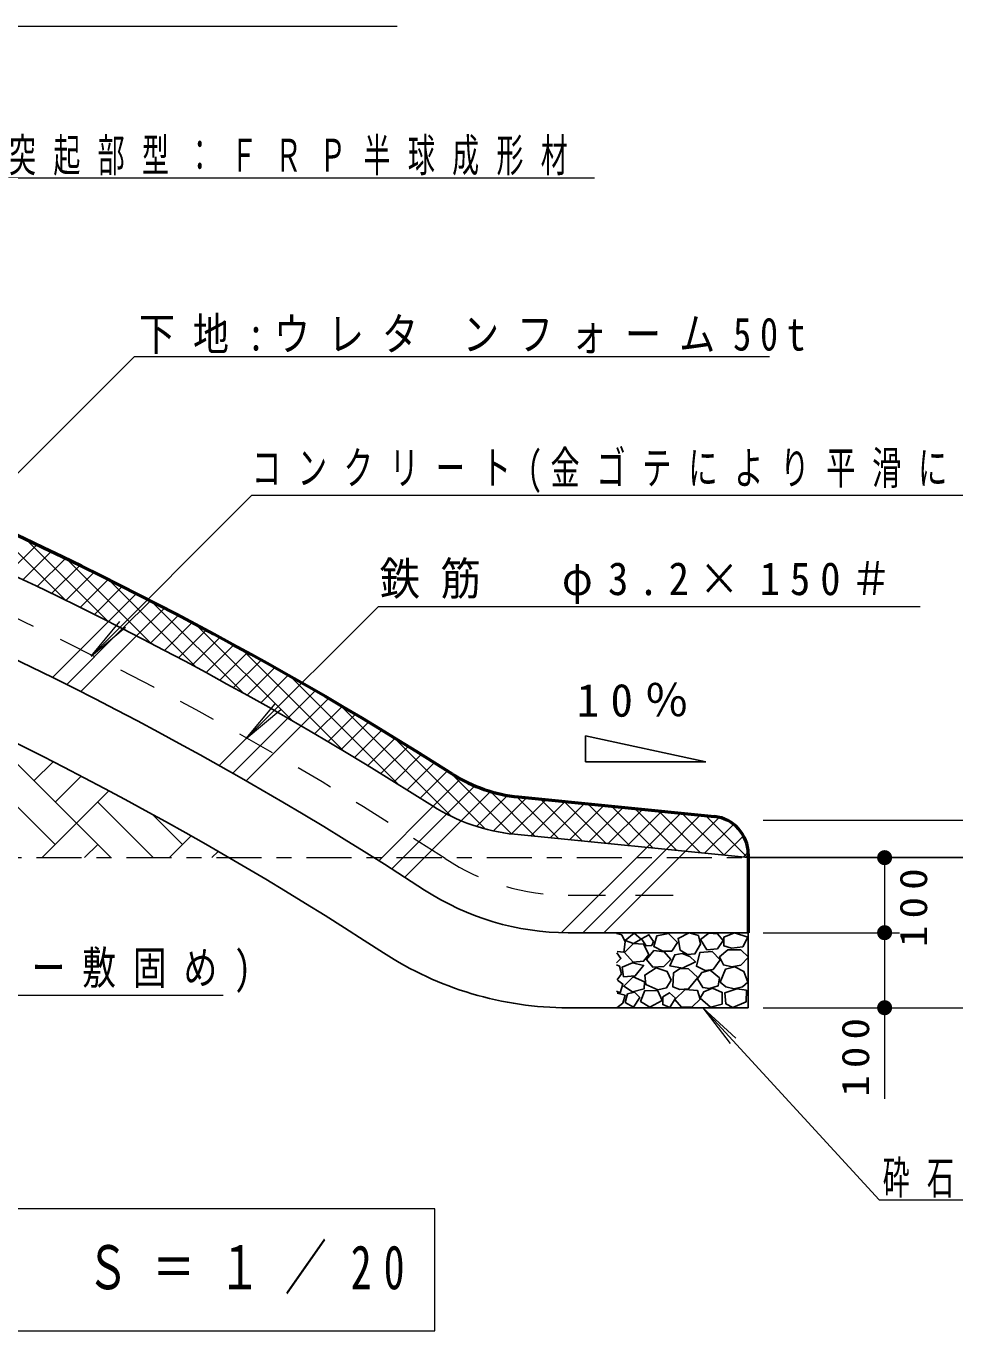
# Model space of a CAD drawing. Units: millimetres on the paper, with parts at other scales. Extents: x -365 to 0, y -56 to 257.
# Drawn here: x -130.6 to -68.8, y 118.9 to 205.9 of the extents above; entities that cross this region are included whole.
import ezdxf

# ---------------------------------------------------------------- set-up
doc = ezdxf.new("R2010")
doc.units = ezdxf.units.MM
doc.linetypes.add('USER1', pattern=[4.5, 2.5, -2])
doc.linetypes.add('USER2', pattern=[6, 3, -1, 1, -1])
doc.layers.add('LY_1', color=7, linetype='Continuous', lineweight=13)
doc.styles.add('ＭＳ ゴシック', font='')
doc.styles.get('ＭＳ ゴシック').set_extended_font_data('MS Gothic')

# ---------------------------------------------------------------- blocks, each defined once
blk = doc.blocks.new('filled_dot')
at = {"color": 0, "linetype": 'Continuous', "lineweight": -2, "const_width": 1.25}
blk.add_lwpolyline([(-0.625, 0, 1), (0.625, 0, 1)], format="xyb", close=True, dxfattribs=at)

msp = doc.modelspace()

# ---------------------------------------------------------------- linework, layer by layer
at = {"layer": 'LY_1'}
for p, q in [((-156.906, 205.857), (-105.906, 205.857)), ((-131.809, 195.742), (-92.769, 195.742)), ((-123.415, 183.852), (-135.02, 172.247)), ((-123.415, 183.852), (-81.118, 183.852)), ((-115.597, 174.592), (-126.309, 163.88)), ((-115.597, 174.592), (-46.597, 174.592)), ((-128.009, 167.607), (-133.242, 172.84)), ((-131.804, 169.423), (-129.925, 171.302)), ((-125.198, 166.211), (-130.614, 171.626)), ((-130.843, 168.97), (-128.967, 170.846)), ((-129.885, 168.514), (-128.011, 170.388)), ((-128.93, 168.055), (-127.059, 169.925)), ((-122.295, 164.722), (-127.914, 170.341)), ((-127.979, 167.592), (-126.111, 169.46)), ((-127.031, 167.126), (-125.165, 168.991)), ((-119.287, 163.128), (-125.135, 168.976)), ((-126.086, 166.656), (-124.223, 168.519)), ((-125.145, 166.183), (-123.285, 168.043)), ((-124.206, 165.707), (-122.349, 167.565)), ((-123.272, 165.228), (-121.417, 167.083)), ((-116.159, 161.414), (-122.268, 167.523)), ((-107.169, 167.195), (-115.966, 158.398)), ((-107.169, 167.195), (-71.084, 167.195)), ((-128.871, 162.457), (-125.145, 166.183)), ((-126.309, 163.88), (-124.38, 166.178)), ((-122.34, 164.745), (-120.488, 166.598)), ((-121.412, 164.259), (-119.562, 166.109)), ((-127.927, 161.986), (-124.206, 165.707)), ((-126.987, 161.512), (-123.272, 165.228)), ((-126.309, 163.88), (-124.01, 165.808)), ((-120.487, 163.77), (-118.639, 165.618)), ((-112.891, 159.561), (-119.302, 165.971)), ((-119.565, 163.277), (-117.72, 165.123)), ((-118.647, 162.782), (-116.804, 164.625)), ((-117.732, 162.283), (-115.891, 164.124)), ((-116.82, 161.781), (-114.981, 163.619)), ((-109.46, 157.543), (-116.224, 164.307)), ((-115.911, 161.275), (-114.074, 163.112)), ((-115.005, 160.767), (-113.171, 162.601)), ((-114.102, 160.255), (-112.27, 162.087)), ((-105.831, 155.329), (-113.015, 162.513)), ((-113.203, 159.74), (-111.373, 161.57)), ((-112.307, 159.222), (-110.479, 161.05)), ((-117.771, 156.586), (-114.102, 160.255)), ((-115.966, 158.398), (-114.037, 160.696)), ((-115.966, 158.398), (-113.668, 160.326)), ((-111.414, 158.701), (-109.588, 160.527)), ((-110.524, 158.177), (-108.7, 160.001)), ((-102.268, 153.18), (-109.656, 160.567)), ((-124.993, 150.449), (-133.888, 159.343)), ((-116.868, 156.076), (-113.203, 159.74)), ((-115.967, 155.562), (-112.307, 159.222)), ((-109.637, 157.649), (-107.815, 159.472)), ((-108.753, 157.119), (-106.933, 158.939)), ((-107.873, 156.585), (-106.054, 158.404)), ((-100.028, 152.354), (-106.116, 158.441)), ((-106.995, 156.048), (-105.178, 157.865)), ((-130.108, 155.563), (-128.831, 156.84)), ((-106.121, 155.509), (-104.306, 157.324)), ((-105.25, 154.966), (-103.436, 156.779)), ((-128.693, 154.149), (-126.964, 155.878)), ((-104.381, 154.42), (-102.569, 156.232)), ((-103.516, 153.871), (-101.692, 155.695)), ((-98.285, 152.025), (-102.356, 156.096)), ((-128.693, 151.321), (-132.936, 155.563)), ((-129.566, 150.449), (-125.111, 154.903)), ((-102.618, 153.355), (-100.741, 155.232)), ((-101.654, 152.904), (-99.7, 154.858)), ((-96.712, 151.867), (-99.706, 154.86)), ((-122.164, 150.449), (-125.865, 154.149)), ((-100.619, 152.525), (-98.555, 154.589)), ((-99.502, 152.228), (-97.293, 154.437)), ((-98.29, 152.026), (-96.007, 154.309)), ((-95.141, 151.709), (-97.933, 154.502)), ((-97.006, 151.896), (-94.722, 154.18)), ((-93.57, 151.552), (-96.361, 154.344)), ((-95.72, 151.767), (-93.436, 154.051)), ((-91.998, 151.395), (-94.79, 154.187)), ((-94.434, 151.639), (-92.15, 153.923)), ((-90.427, 151.238), (-93.219, 154.03)), ((-120.208, 151.321), (-122.234, 153.347)), ((-107.139, 150.248), (-103.516, 153.871)), ((-106.274, 149.699), (-102.618, 153.355)), ((-93.149, 151.51), (-90.865, 153.794)), ((-91.863, 151.382), (-89.579, 153.666)), ((-88.856, 151.081), (-91.647, 153.873)), ((-90.577, 151.253), (-88.293, 153.537)), ((-87.284, 150.924), (-90.076, 153.715)), ((-89.292, 151.125), (-87.008, 153.409)), ((-85.713, 150.767), (-88.504, 153.558)), ((-88.006, 150.996), (-85.722, 153.28)), ((-84.142, 150.61), (-86.933, 153.401)), ((-86.72, 150.867), (-84.456, 153.132)), ((-82.57, 150.452), (-85.362, 153.244)), ((-105.411, 149.147), (-101.654, 152.904)), ((-85.435, 150.739), (-83.499, 152.674)), ((-81.531, 152.949), (-62.445, 152.949)), ((-126.737, 150.449), (-125.865, 151.321)), ((-121.08, 150.449), (-119.633, 151.896)), ((-84.149, 150.61), (-82.846, 151.913)), ((-118.252, 150.449), (-117.834, 150.867)), ((-94.962, 145.454), (-89.292, 151.125)), ((-93.554, 145.449), (-88.006, 150.996)), ((-92.139, 145.449), (-86.72, 150.867)), ((-82.863, 150.482), (-82.534, 150.812)), ((-73.445, 150.449), (-73.445, 145.449)), ((-81.531, 145.449), (-72.445, 145.449)), ((-73.445, 145.449), (-73.445, 134.377)), ((-155.288, 141.284), (-117.507, 141.284)), ((-85.564, 140.449), (-83.736, 138.07)), ((-85.564, 140.449), (-83.351, 138.423)), ((-73.817, 127.645), (-85.564, 140.449)), ((-81.531, 140.449), (-72.445, 140.449)), ((-72.445, 140.449), (-62.445, 140.449)), ((-103.399, 127.049), (-154.199, 127.049)), ((-103.399, 118.916), (-103.399, 127.049)), ((-73.817, 127.645), (-67.576, 127.645)), ((-154.199, 118.916), (-103.399, 118.916))]:
    msp.add_line(p, q, dxfattribs=at)
at = {"layer": 'LY_1', "lineweight": 25}
for p, q in [((-93.377, 158.576), (-85.359, 156.843)), ((-93.377, 156.843), (-93.377, 158.576)), ((-93.377, 156.843), (-85.359, 156.843)), ((-98.089, 152.004), (-82.531, 150.449)), ((-82.531, 150.449), (-47.233, 150.449)), ((-94.528, 145.449), (-82.531, 145.449)), ((-82.531, 145.449), (-82.531, 140.449)), ((-94.528, 140.449), (-82.531, 140.449))]:
    msp.add_line(p, q, dxfattribs=at)
at = {"layer": 'LY_1', "lineweight": 50}
for p, q in [((-97.84, 154.492), (-84.782, 153.186)), ((-82.531, 150.699), (-82.531, 145.449))]:
    msp.add_line(p, q, dxfattribs=at)
at = {"layer": 'LY_1', "linetype": 'USER2'}
msp.add_line((-183.949, 150.449), (-82.531, 150.449), dxfattribs=at)
at = {"layer": 'LY_1', "linetype": 'USER1'}
msp.add_line((-94.528, 147.949), (-86.031, 147.949), dxfattribs=at)
at = {"layer": 'LY_1', "lineweight": 25}
for points in [[(-91.255, 144.207), (-90.826, 144.142), (-90.735, 144.843), (-90.956, 145.311), (-91.294, 145.402)], [(-91.294, 143.44), (-91.008, 143.739), (-91.281, 144.103)], [(-91.268, 142.31), (-90.969, 142.7), (-91.099, 143.219), (-91.294, 143.297)], [(-91.294, 141.543), (-91.06, 141.439), (-90.878, 142.024), (-91.242, 142.284)], [(-91.281, 140.452), (-90.891, 140.764), (-90.735, 141.283), (-91.268, 141.413)]]:
    msp.add_lwpolyline(points, dxfattribs=at)
for points in [[(-90.172, 144.731), (-89.655, 145.018), (-90.129, 145.419), (-90.717, 144.931)], [(-88.842, 144.856), (-89.143, 145.315), (-89.631, 145.043), (-89.33, 144.584), (-88.957, 144.598)], [(-87.619, 144.214), (-87.246, 144.802), (-87.848, 145.39), (-88.609, 145.247), (-88.824, 144.53), (-88.221, 144.229)], [(-85.708, 144.695), (-85.852, 145.254), (-86.468, 145.44), (-87.2, 145.068), (-87.056, 144.279), (-86.581, 143.987), (-86.081, 144.035)], [(-85.276, 144.302), (-84.587, 144.367), (-84.21, 144.938), (-84.587, 145.38), (-85.146, 145.419), (-85.704, 145.003)], [(-83.652, 144.419), (-82.898, 144.509), (-82.547, 145.146), (-83.444, 145.445), (-84.145, 145.159), (-84.158, 144.574)], [(-89.153, 144.006), (-89.512, 144.68), (-90.172, 144.738), (-90.774, 144.135), (-90.2, 143.476), (-89.498, 143.547)], [(-88.125, 144.175), (-87.694, 143.673), (-88.153, 143.2), (-88.885, 143.157), (-89.301, 143.673), (-88.813, 144.261)], [(-86.422, 143.87), (-86.049, 143.497), (-86.909, 143.082), (-87.741, 143.239), (-87.426, 143.985), (-86.925, 144.06)], [(-85.393, 142.937), (-84.873, 142.989), (-84.405, 143.639), (-84.925, 144.198), (-85.743, 144.133), (-85.977, 143.21)], [(-83.626, 143.183), (-83.028, 143.287), (-82.521, 143.819), (-83.028, 144.3), (-83.885, 144.313), (-84.444, 143.832), (-84.184, 143.3)], [(-90.229, 143.43), (-89.497, 143.272), (-90.057, 142.584), (-90.831, 142.512), (-90.917, 143.157)], [(-87.662, 142.296), (-87.92, 142.87), (-88.666, 143.114), (-89.426, 142.626), (-89.354, 141.995), (-88.551, 141.651), (-87.963, 141.78)], [(-86.508, 141.705), (-85.891, 142.465), (-86.508, 143.038), (-87.062, 143.063), (-87.497, 142.78), (-87.555, 141.848), (-87.083, 141.656)], [(-85.12, 141.729), (-84.522, 141.911), (-84.444, 142.431), (-85.068, 142.95), (-85.617, 142.801), (-85.912, 142.379), (-85.561, 141.794)], [(-83.47, 141.716), (-82.919, 141.842), (-82.547, 142.158), (-82.82, 142.872), (-83.428, 143.17), (-84.054, 143.015), (-84.405, 142.145), (-84.02, 141.836)], [(-89.44, 142.185), (-90.186, 142.515), (-90.817, 141.884), (-90.229, 141.511), (-89.469, 141.712)], [(-85.04, 140.482), (-84.273, 140.69), (-84.26, 141.469), (-84.91, 141.755), (-85.491, 141.512), (-85.741, 141.08)], [(-83.55, 140.456), (-82.666, 140.846), (-82.653, 141.612), (-83.29, 141.716), (-84.082, 141.443), (-84.017, 140.703)], [(-90.573, 141.382), (-90.717, 140.794), (-90.172, 140.493), (-89.756, 141.138), (-90.114, 141.482)], [(-89.082, 140.478), (-88.264, 140.937), (-88.551, 141.568), (-89.412, 141.597), (-89.698, 140.866)], [(-88.212, 141.17), (-88.225, 140.664), (-87.757, 140.469), (-87.38, 141.08), (-87.783, 141.443)], [(-86.982, 140.482), (-86.267, 140.508), (-85.721, 141.028), (-85.916, 141.599), (-86.722, 141.664), (-87.41, 141.002)]]:
    msp.add_lwpolyline(points, close=True, dxfattribs=at)
for centre, radius, start, end in [((-237.531, -56.39), 249.338, 57.49995, 80.86234), ((-237.531, -56.39), 244.338, 56.89657, 80.6737), ((-237.531, -56.39), 239.338, 56.89657, 80.47707), ((-96.845, 164.442), 12.5, 237.49995, 264.28941), ((-94.528, 162.949), 17.5, 236.89657, 270), ((-94.528, 162.949), 22.5, 236.89657, 270)]:
    msp.add_arc(centre, radius, start, end, dxfattribs=at)
at = {"layer": 'LY_1', "linetype": 'USER1'}
for centre, radius, start, end in [((-237.531, -56.39), 246.838, 56.89657, 80.76899), ((-94.528, 162.949), 15, 236.89657, 270)]:
    msp.add_arc(centre, radius, start, end, dxfattribs=at)
at = {"layer": 'LY_1', "lineweight": 50}
for centre, radius, start, end in [((-237.531, -56.39), 251.838, 57.49995, 67.82632), ((-96.845, 164.442), 10, 237.49995, 264.28941), ((-85.031, 150.699), 2.5, 0, 84.28941)]:
    msp.add_arc(centre, radius, start, end, dxfattribs=at)

# ---------------------------------------------------------------- block references
at = {"layer": 'LY_1', "xscale": 0.4, "yscale": 0.4}
for p, rotation in [((-73.445, 150.449), 270), ((-73.445, 145.449), 90), ((-73.445, 145.449), 270), ((-73.445, 140.449), 90)]:
    msp.add_blockref('filled_dot', p, dxfattribs=dict(at, rotation=rotation))

# ---------------------------------------------------------------- texts
at = {"layer": 'LY_1', "style": 'ＭＳ ゴシック'}
for s, insert, char_height, attachment_point in [('\\T1.64;\\W0.6;突起部型：ＦＲＰ半球成形材', (-131.769, 195.892), 2.199, 7), ('\\T1.5;\\W0.8;下地:ウレタ\\~ンフォーム50t', (-123.118, 184.002), 2.199, 7), ('\\T1.57;\\W0.65;コンクリート(金ゴテにより平滑に仕上げること)', (-115.597, 174.742), 2.199, 7), ('\\T1.5;\\W0.9;鉄筋\u3000φ3.2×150＃', (-107.084, 167.345), 2.199, 7), ('\\T1.5;10％', (-93.948, 160.925), 2.199, 4), ('\\T1.5;\\W0.75;盛土(タ\\~ンパー敷固め)', (-150.507, 141.434), 2.199, 7), ('\\T1.64;\\W0.6;砕石', (-73.576, 127.795), 2.199, 7), ('\\T1.57;\\W0.7;標準断面図\u3000Ｓ＝１／20', (-128.799, 122.983), 2.933, 5)]:
    msp.add_mtext(s, dxfattribs=dict(at, insert=insert, char_height=char_height, attachment_point=attachment_point))
at = {"layer": 'LY_1', "char_height": 1.833, "rotation": 90, "style": 'ＭＳ ゴシック'}
for insert, attachment_point in [((-72.445, 147.35), 2), ((-74.445, 137.377), 8)]:
    msp.add_mtext('\\T1.33;\\W1.15;100', dxfattribs=dict(at, insert=insert, attachment_point=attachment_point))

doc.saveas('drawing.dxf')
